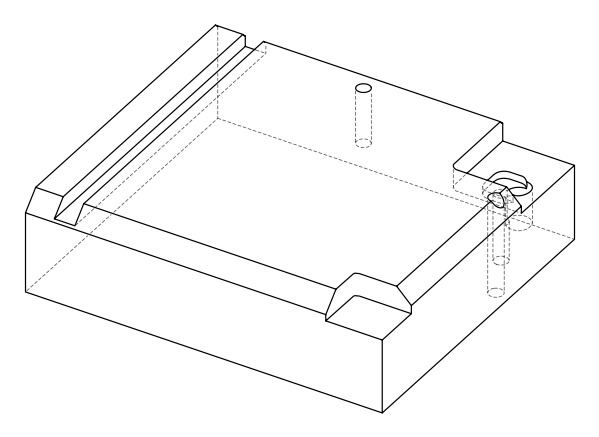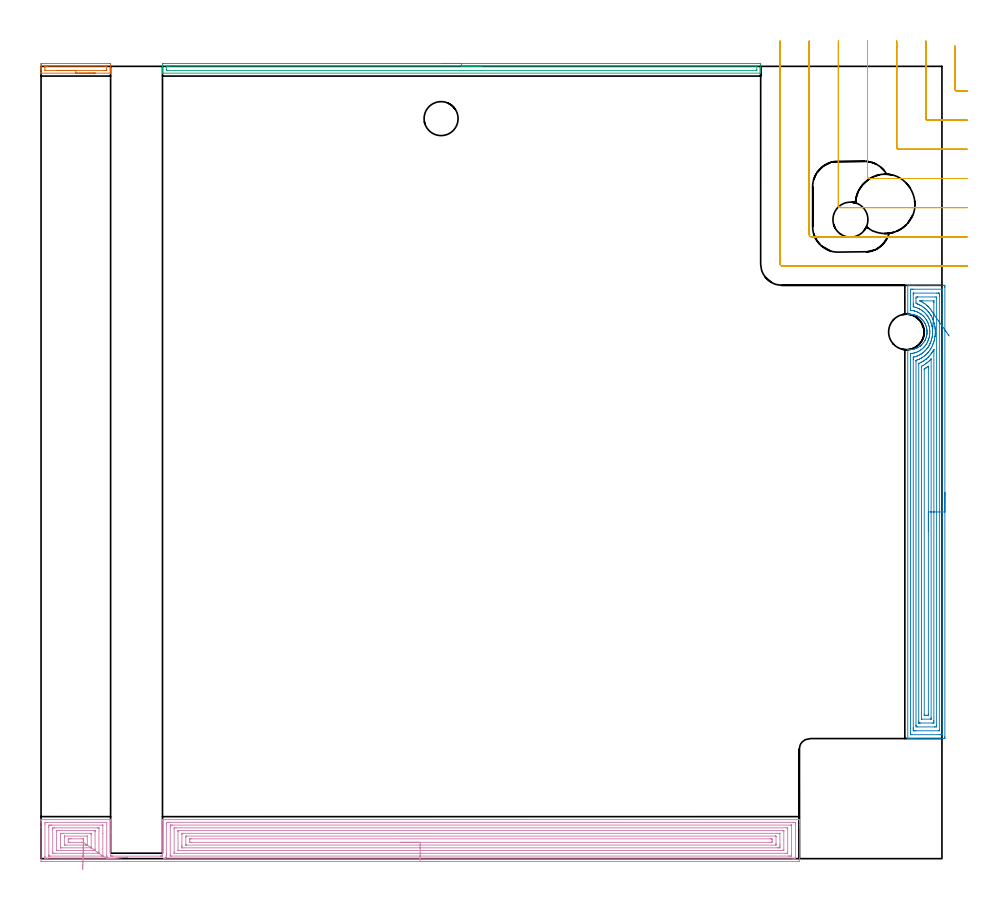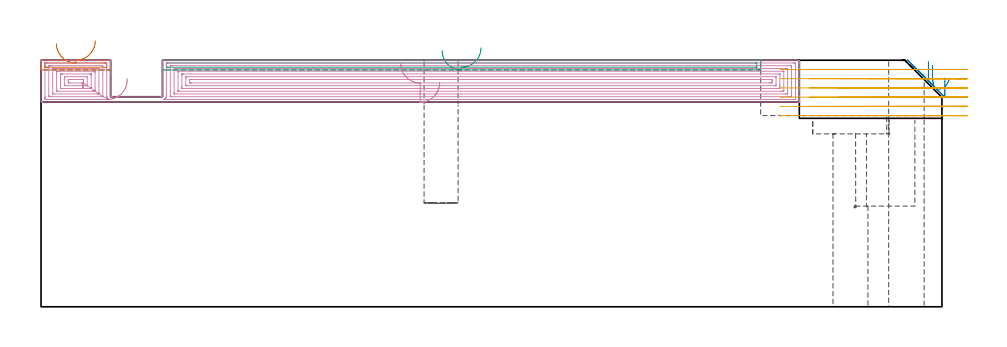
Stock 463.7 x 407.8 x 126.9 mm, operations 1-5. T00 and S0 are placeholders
(PLAN: 15 operations, 9 tool changes, 85.9 min)
(1 AREA_MILL | FG_CHAMFER_SURFACE | UGT0205_001 | 0.76 min | 488 mm3)
(2 AREA_MILL_1 | FG_CHAMFER_SURFACE_1 | UGT0205_001 | 13.24 min | 45396 mm3)
(3 AREA_MILL_2 | FG_CHAMFER_SURFACE_2 | UGT0205_001 | 5.11 min | 3934 mm3)
(4 AREA_MILL_3 | FG_CHAMFER_SURFACE_3 | UGT0205_001 | 24.19 min | 92217 mm3)
(5 MILL_CORNER_NOTCH_RECTANGULAR | CORNER_NOTCH_RECTANGULAR | UGT0201_136 | Follow Part, ap 5, ae 75% | 11.28 min | 297496 mm3)
(6 MILL_CORNER_NOTCH_RECTANGULAR_1 | CORNER_NOTCH_RECTANGULAR_1 | NXT0201_010 | Follow Part, ap 2.5, ae 75% | 19.89 min | 132130 mm3)
(7 MILL_OPEN_POCKET | POCKET_OPEN | UGT0201_136 | Follow Part, ap 5, ae 75% | 0.82 min | 16632 mm3)
(8 MILL_RECTANGULAR_SLOT | SLOT_RECTANGULAR | UGT0201_136 | Follow Part, ap 5, ae 75% | 7.13 min | 199187 mm3)
(9 MILL_BLIND_HOLE_FROM_SOLID_MATERIAL | STEP1POCKET | UGT0201_136 | Spiral | 1.48 min | 29400 mm3)
(10 INDEXABLE_INSERT_DRILL_THROUGH_HOLE_FROM_SOLID | STEP1HOLE_1 | NXT0302_007 | 0.38 min | 21036 mm3)
(11 INDEXABLE_INSERT_DRILL_BLIND_HOLE_FROM_SOLID | STEP1POCKET_1 | NXT0302_006 | 0.3 min | 17641 mm3)
(12 SPOT_DRILL | STEP1HOLE | NXT0321_9005460120000 | 0.05 min | 90 mm3)
(13 DRILL_BLIND_HOLE_INTO_CENTER | STEP1HOLE | NXT0301_128 | 0.08 min | 1642 mm3)
(14 GUN_DRILL_THROUGH_HOLE | STEP1HOLE | UGT0307_008 | 0.62 min | 10386 mm3)
(15 DRILL_TO_ENLARGE_THROUGH_HOLE | STEP1HOLE | UGT0301_252 | 0.55 min | 20573 mm3)
(TOOL UGT0205_001 | Chamfer Mill 20 x 3 x 45 deg. | D20 FL50 Z2)
(TOOL UGT0201_136 | Carbide End Mill 20.0 | D20 FL30 Z4)
(TOOL NXT0201_010 | ENDMILL 10mm [2P460-1000-NA 1630] | D10 FL30 Z6)
(TOOL NXT0302_007 | Index. Insert Drill 18mm [880-D1800L25-05] | D18 PA176 FL90 Z2)
(TOOL NXT0302_006 | Index. Insert Drill 17.5mm [880-D1750L25-05] | D17.5 PA176 FL88 Z2)
(TOOL NXT0321_9005460120000 | NC Spot Drill, 142deg, 12mm, Carbide, Uncoated | D12 PA142 FL30 Z2)
(TOOL NXT0301_128 | Carbide Drill 12mm [861.1-1200-036A1-GP GC34] | D12 PA150 FL37.4 Z2)
(TOOL UGT0307_008 | Gun Drill 11 mm | D11 PA130 FL24 Z1)
(TOOL UGT0301_252 | Twist Drill 18.3 mm | D18.3 PA118 FL135 Z2)
(OP 1 AREA_MILL)
G17 G21 G94 G90
T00 M6
G54
G17 G0 G90 X27.9 Y404.3 S1061 M3
G43 Z136.9 H0
G94 G1 X27.862 Z136.028 F250.
X27.748 Z135.163
X27.559 Z134.312
X27.297 Z133.48
X26.963 Z132.674
X26.56 Z131.9
X26.091 Z131.164
X25.56 Z130.472
X24.971 Z129.829
X24.328 Z129.239
X23.636 Z128.708
X22.9 Z128.24
X22.126 Z127.837
X21.32 Z127.503
X20.488 Z127.241
X19.636 Z127.052
X18.772 Z126.938
X17.9 Z126.9
X0.115
X0.01 Y404.303 Z126.889
X0.002 Y404.382 Z126.811
X0. Y404.466 Z126.732
Y405.911 Z125.288
Y406.364 Z124.832
Y406.591 Z124.606
Y407.236 Z123.961
Y407.463 Z123.735
Y408.108 Z123.086
Y408.657 Z122.537
X0.003 Y408.98 Z122.214
X0.01 Y409.292 Z121.903
X0.237 Y409.297 Z121.9
X0.56 Y409.3
X35.24
X35.563 Y409.297
X35.79 Y409.292 Z121.903
X35.8 Y408.98 Z122.214
Y408.657 Z122.537
Y408.108 Z123.086
Y407.463 Z123.735
Y407.236 Z123.961
Y406.591 Z124.606
Y406.364 Z124.832
Y405.91 Z125.288
Y405.073 Z126.125
Y404.466 Z126.732
X35.798 Y404.382 Z126.811
X35.79 Y404.303 Z126.889
X35.684 Y404.3 Z126.9
X17.9
Y405.714 Z125.486
X2.339 Y405.715 Z125.485
X2.11 Y405.716 Z125.484
X2.025 Y405.719 Z125.481
X2.011 Y405.721 Z125.479
X2.006 Y405.73 Z125.47
X2.003 Y405.744 Z125.456
X2. Y405.824 Z125.376
X2.002 Y407.236 Z123.964
X2.005 Y407.563 Z123.637
X2.017 Y407.879 Z123.321
X2.339 Y407.883 Z123.317
X2.566 Y407.885 Z123.315
X3.228 Y407.886 Z123.314
X3.455
X33.461 Y407.885 Z123.315
X33.69 Y407.884 Z123.316
X33.775 Y407.881 Z123.319
X33.789 Y407.879 Z123.321
X33.794 Y407.87 Z123.33
X33.797 Y407.856 Z123.344
X33.8 Y407.776 Z123.424
X33.798 Y406.364 Z124.836
X33.795 Y406.037 Z125.163
X33.783 Y405.721 Z125.479
X33.461 Y405.717 Z125.483
X33.233 Y405.715 Z125.485
X32.572 Y405.714 Z125.486
X32.345
X17.9
X17.028 Z125.524
X16.163 Z125.638
X15.312 Z125.827
X14.48 Z126.089
X13.674 Z126.423
X12.9 Z126.826
X12.164 Z127.294
X11.472 Z127.825
X10.829 Z128.415
X10.24 Z129.058
X9.708 Z129.75
X9.24 Z130.486
X8.837 Z131.26
X8.503 Z132.066
X8.241 Z132.898
X8.052 Z133.749
X7.938 Z134.614
X7.9 Z135.486
G0 Z136.9
M5
M2
(OP 2 AREA_MILL_1)
G17 G21 G94 G90
T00 M6
G54
G17 G0 G90 X465.2 Y188.45 S1061 M3
G43 Z136.9 H0
Z117.8
G94 G1 Y188.412 Z116.928 F250.
Y188.298 Z116.064
Y188.109 Z115.212
Y187.847 Z114.38
Y187.513 Z113.574
Y187.11 Z112.8
Y186.642 Z112.064
Y186.11 Z111.372
Y185.521 Z110.729
Y184.878 Z110.14
Y184.186 Z109.608
Y183.45 Z109.14
Y182.676 Z108.737
Y181.87 Z108.403
Y181.038 Z108.141
Y180.186 Z107.952
Y179.322 Z107.838
Y178.45 Z107.8
Y62.684
X465.198 Y62.408 Z107.802
X465.192 Y61.807 Z107.806
X465.187 Y61.804 Z107.81
X464.583 Y61.801 Z108.414
X463.974 Y61.8 Z109.023
X450.005 Z122.99
X449.397 Z123.597
X448.827 Z124.17
X448.504 Z124.493
X447.934 Z125.062
X447.61 Z125.385
X446.547 Z126.452
X446.143 Z126.848
X446.103 Y61.809 Z126.888
X446.1 Y61.961 Z126.9
Y261.911
X446.104 Y261.974 Z126.89
X446.125 Y261.977 Z126.869
X446.281 Y261.976 Z126.718
X446.592 Y261.962 Z126.407
X447.037 Y261.958 Z125.962
X447.482 Y261.976 Z125.517
X447.61 Y261.988 Z125.388
X447.926 Y262.016 Z125.073
X448.157 Y262.048 Z124.843
X448.372 Y262.077 Z124.628
X448.815 Y262.162 Z124.184
X449.375 Y262.292 Z123.624
X449.581 Y262.357 Z123.418
X449.703 Y262.396 Z123.294
X449.844 Y262.446 Z123.152
X450.151 Y262.555 Z122.848
X450.396 Y262.655 Z122.603
X450.593 Y262.736 Z122.405
X450.737 Y262.805 Z122.259
X450.912 Y262.888 Z122.088
X451.041 Y262.95 Z121.958
X451.184 Y263.026 Z121.812
X451.274 Y263.073 Z121.724
X451.484 Y263.184 Z121.515
X452.372 Y263.778 Z120.627
X452.459 Y263.845 Z120.54
X452.523 Y263.895 Z120.473
X452.612 Y263.963 Z120.387
X452.759 Y264.076 Z120.24
X452.831 Y264.143 Z120.167
X452.97 Y264.271 Z120.025
X453.156 Y264.44 Z119.842
X453.261 Y264.535 Z119.739
X453.682 Y264.968 Z119.316
X453.863 Y265.186 Z119.132
X454.149 Y265.527 Z118.848
X454.394 Y265.86 Z118.604
X454.68 Y266.301 Z118.318
X454.945 Y266.752 Z118.052
X454.982 Y266.82 Z118.015
X455.038 Y266.925 Z117.96
X455.208 Y267.282 Z117.792
X455.352 Y267.616 Z117.645
X455.364 Y267.644 Z117.633
X455.531 Y268.088 Z117.468
X455.675 Y268.536 Z117.321
X455.792 Y268.98 Z117.202
X455.89 Y269.427 Z117.105
X455.903 Y269.498 Z117.092
X455.926 Y269.628 Z117.07
X455.968 Y269.983 Z117.029
X456.005 Y270.319 Z116.988
X456.006 Y270.34 Z116.987
X456.008 Y270.378 Z116.983
X456.036 Y270.765 Z116.96
X456.04 Y271.15 Z116.953
X456.041 Y271.211 Z116.954
X456.026 Y271.584 Z116.966
X456.025 Y271.636 Z116.97
X456.024 Y271.658 Z116.971
X456.013 Y271.766 Z116.978
X455.986 Y272.103 Z117.011
X455.928 Y272.572 Z117.071
X455.89 Y272.784 Z117.107
X455.845 Y272.995 Z117.149
X455.734 Y273.443 Z117.26
X455.713 Y273.515 Z117.281
X455.652 Y273.733 Z117.347
X455.607 Y273.887 Z117.391
X455.58 Y273.961 Z117.416
X455.451 Y274.335 Z117.548
X455.27 Y274.779 Z117.728
X455.235 Y274.854 Z117.763
X455.038 Y275.274 Z117.96
X454.932 Y275.475 Z118.066
X454.822 Y275.671 Z118.178
X454.803 Y275.7 Z118.196
X454.538 Y276.121 Z118.461
X454.489 Y276.193 Z118.51
X454.237 Y276.563 Z118.763
X454.15 Y276.678 Z118.85
X453.82 Y277.072 Z119.178
X453.478 Y277.455 Z119.522
X453.261 Y277.67 Z119.739
X452.97 Y277.932 Z120.029
X452.877 Y278.016 Z120.122
X452.75 Y278.123 Z120.25
X452.523 Y278.311 Z120.472
X452.481 Y278.347 Z120.516
X452.379 Y278.425 Z120.621
X452.371 Y278.43 Z120.628
X452.216 Y278.536 Z120.783
X452.077 Y278.631 Z120.919
X451.945 Y278.722 Z121.054
X451.931 Y278.731 Z121.068
X451.771 Y278.832 Z121.228
X451.63 Y278.92 Z121.365
X451.482 Y279.014 Z121.517
X451.473 Y279.02 Z121.527
X451.357 Y279.086 Z121.642
X451.28 Y279.13 Z121.718
X451.184 Y279.181 Z121.813
X451.075 Y279.239 Z121.922
X450.907 Y279.317 Z122.091
X450.593 Y279.464 Z122.406
X450.29 Y279.588 Z122.709
X450.151 Y279.645 Z122.848
X449.704 Y279.798 Z123.295
X449.587 Y279.83 Z123.411
X449.397 Y279.881 Z123.598
X448.814 Y280.04 Z124.183
X448.586 Y280.09 Z124.412
X448.356 Y280.131 Z124.642
X447.926 Y280.185 Z125.074
X447.639 Y280.21 Z125.361
X447.482 Y280.224 Z125.518
X447.037 Y280.242 Z125.963
X446.592 Y280.238 Z126.408
X446.277 Y280.224 Z126.723
X446.107 Y280.225 Z126.893
X446.1 Y281.102 Z126.9
Y294.938
X446.103 Y295.09 Z126.888
X446.143 Y295.097 Z126.848
X446.161 Y295.098 Z126.83
X446.547 Y295.1 Z126.452
X446.963 Z126.036
X447.61 Z125.385
X448.827 Z124.17
X449.397 Z123.597
X459.385 Z113.612
X464.583 Y295.099 Z108.414
X465.187 Y295.096 Z107.81
X465.192 Y295.093 Z107.806
X465.197 Y294.492 Z107.803
X465.2 Y293.875 Z107.8
Y178.45
X463.786 Z109.214
X463.785 Y64.098 Z109.215
X463.783 Y64.001 Z109.217
X463.779 Y63.818 Z109.221
X463.69 Y63.81 Z109.31
X463.188 Y63.802 Z109.812
X462.796 Y63.801 Z110.204
X462.296 Y63.8 Z110.704
X448.003 Z124.997
X447.61 Y63.804 Z125.39
X447.555 Y63.806 Z125.445
X447.526 Y63.809 Z125.474
X447.521 Y63.906 Z125.479
X447.516 Y64.097 Z125.484
X447.515 Y64.193 Z125.485
Y259.775
X447.517 Y259.872 Z125.483
X447.52 Y259.935 Z125.48
X447.524 Y259.968 Z125.476
X447.537 Y259.971 Z125.463
X447.61 Y259.982 Z125.39
X448.139 Y260.044 Z124.861
X448.504 Y260.096 Z124.496
X448.905 Y260.171 Z124.095
X449.397 Y260.279 Z123.603
X449.634 Y260.335 Z123.366
X450.29 Y260.543 Z122.71
X450.312 Y260.55 Z122.688
X450.374 Y260.572 Z122.626
X450.947 Y260.808 Z122.053
X451.184 Y260.917 Z121.816
X451.553 Y261.095 Z121.447
X452.077 Y261.376 Z120.923
X452.133 Y261.408 Z120.867
X452.221 Y261.465 Z120.779
X452.667 Y261.767 Z120.333
X452.97 Y261.976 Z120.03
X453.189 Y262.139 Z119.811
X453.472 Y262.357 Z119.528
X453.679 Y262.541 Z119.321
X453.863 Y262.712 Z119.137
X454.138 Y262.976 Z118.862
X454.411 Y263.25 Z118.589
X454.577 Y263.43 Z118.423
X454.757 Y263.639 Z118.243
X454.984 Y263.916 Z118.016
X455.163 Y264.143 Z117.837
X455.369 Y264.423 Z117.631
X455.65 Y264.84 Z117.35
X455.727 Y264.959 Z117.273
X455.774 Y265.035 Z117.226
X455.953 Y265.338 Z117.047
X456.177 Y265.753 Z116.823
X456.265 Y265.928 Z116.735
X456.318 Y266.04 Z116.682
X456.543 Y266.543 Z116.457
X456.624 Y266.74 Z116.376
X456.654 Y266.82 Z116.346
X456.857 Y267.4 Z116.143
X456.958 Y267.713 Z116.042
X457.117 Y268.286 Z115.883
X457.16 Y268.468 Z115.84
X457.19 Y268.606 Z115.81
X457.262 Y268.971 Z115.738
X457.332 Y269.394 Z115.668
X457.34 Y269.45 Z115.66
X457.346 Y269.498 Z115.654
X457.355 Y269.58 Z115.645
X457.393 Y269.964 Z115.607
X457.434 Y270.391 Z115.566
X457.437 Y270.435 Z115.563
X457.456 Y271.264 Z115.544
Y271.284
X457.437 Y271.807 Z115.563
X457.399 Y272.176 Z115.601
X457.312 Y272.944 Z115.688
X457.296 Y273.069 Z115.704
X457.284 Y273.145 Z115.716
X457.266 Y273.239 Z115.734
X457.18 Y273.637 Z115.82
X457.099 Y273.961 Z115.901
X456.974 Y274.424 Z116.026
X456.84 Y274.854 Z116.16
X456.763 Y275.074 Z116.237
X456.543 Y275.657 Z116.457
X456.504 Y275.747 Z116.496
X456.233 Y276.329 Z116.767
X456.074 Y276.639 Z116.926
X455.923 Y276.911 Z117.077
X455.65 Y277.355 Z117.35
X455.534 Y277.532 Z117.466
X455.217 Y277.992 Z117.783
X454.874 Y278.425 Z118.126
X454.757 Y278.562 Z118.243
X454.402 Y278.959 Z118.598
X454.051 Y279.317 Z118.949
X453.863 Y279.489 Z119.137
X453.481 Y279.823 Z119.519
X453.014 Y280.21 Z119.987
X452.97 Y280.241 Z120.03
X452.868 Y280.312 Z120.132
X452.077 Y280.819 Z120.923
X451.577 Y281.103 Z121.423
X451.184 Y281.286 Z121.816
X450.848 Y281.438 Z122.152
X450.29 Y281.645 Z122.71
X449.957 Y281.756 Z123.043
X449.503 Y281.889 Z123.497
X449.397 Y281.918 Z123.603
X449.111 Y281.995 Z123.889
X448.504 Y282.11 Z124.496
X448.365 Y282.134 Z124.635
X447.61 Y282.222 Z125.39
X447.522 Y282.233 Z125.478
X447.514 Y282.888 Z125.486
X447.515 Y292.802 Z125.485
X447.517 Y292.899 Z125.483
X447.521 Y293.082 Z125.479
X447.61 Y293.09 Z125.39
X448.112 Y293.098 Z124.888
X448.504 Y293.099 Z124.496
X449.004 Y293.1 Z123.996
X463.296 Z109.704
X463.69 Y293.096 Z109.31
X463.745 Y293.094 Z109.255
X463.774 Y293.091 Z109.226
X463.779 Y292.994 Z109.221
X463.784 Y292.803 Z109.216
X463.785 Y292.707 Z109.215
X463.786 Y178.45 Z109.214
X462.372 Z110.628
X462.371 Y66.403 Z110.629
X462.369 Y65.978 Z110.631
X462.367 Y65.862 Z110.633
X462.365 Y65.813 Z110.635
X462.26 Y65.808 Z110.74
X462.08 Y65.801 Z110.92
X450.29 Y65.8 Z122.71
X449.575 Y65.801 Z123.425
X449.397 Y65.804 Z123.603
X449.219 Y65.81 Z123.781
X448.935 Y65.832 Z124.065
X448.933 Y65.978 Z124.067
X448.93 Y66.445 Z124.07
X448.929 Y66.871 Z124.071
X448.928 Y67.339 Z124.072
X448.929 Y257.001 Z124.071
X448.93 Y257.468 Z124.07
X448.933 Y257.894 Z124.067
X448.935 Y258.12 Z124.065
X449.117 Y258.174 Z123.883
X449.397 Y258.246 Z123.603
X449.83 Y258.354 Z123.17
X450.29 Y258.497 Z122.71
X450.509 Y258.569 Z122.491
X451.112 Y258.787 Z121.888
X451.163 Y258.807 Z121.837
X451.184 Y258.816 Z121.816
X451.774 Y259.089 Z121.226
X452.077 Y259.237 Z120.923
X452.364 Y259.392 Z120.636
X452.858 Y259.679 Z120.142
X452.926 Y259.724 Z120.074
X452.97 Y259.754 Z120.03
X453.455 Y260.088 Z119.545
X453.863 Y260.379 Z119.137
X453.974 Y260.461 Z119.026
X454.114 Y260.572 Z118.886
X454.454 Y260.874 Z118.546
X454.757 Y261.15 Z118.243
X454.918 Y261.304 Z118.082
X455.08 Y261.465 Z117.92
X455.357 Y261.758 Z117.643
X455.65 Y262.093 Z117.35
X455.871 Y262.357 Z117.129
X456.167 Y262.734 Z116.833
X456.538 Y263.25 Z116.462
X456.543 Y263.257 Z116.457
X456.882 Y263.804 Z116.118
X457.081 Y264.143 Z115.919
X457.207 Y264.372 Z115.793
X457.437 Y264.808 Z115.563
X457.51 Y264.961 Z115.49
X457.544 Y265.035 Z115.456
X457.78 Y265.584 Z115.22
X457.915 Y265.928 Z115.085
X458.024 Y266.233 Z114.976
X458.229 Y266.82 Z114.771
X458.253 Y266.897 Z114.747
X458.33 Y267.161 Z114.67
X458.444 Y267.599 Z114.556
X458.471 Y267.713 Z114.529
X458.604 Y268.332 Z114.396
X458.653 Y268.606 Z114.347
X458.726 Y269.102 Z114.274
X458.772 Y269.498 Z114.228
X458.812 Y269.909 Z114.188
X458.844 Y270.391 Z114.156
X458.854 Y270.76 Z114.146
X458.864 Y271.284 Z114.136
X458.852 Y271.655 Z114.148
X458.823 Y272.176 Z114.177
X458.781 Y272.618 Z114.219
X458.729 Y273.069 Z114.271
X458.648 Y273.644 Z114.352
X458.586 Y273.961 Z114.414
X458.511 Y274.311 Z114.489
X458.396 Y274.788 Z114.604
X458.379 Y274.854 Z114.621
X458.33 Y275.03 Z114.67
X458.105 Y275.747 Z114.895
X457.926 Y276.235 Z115.074
X457.769 Y276.639 Z115.231
X457.437 Y277.391 Z115.563
X457.369 Y277.532 Z115.631
X457.302 Y277.667 Z115.698
X457.016 Y278.179 Z115.984
X456.866 Y278.425 Z116.134
X456.543 Y278.933 Z116.457
X456.388 Y279.162 Z116.612
X456.279 Y279.317 Z116.721
X456.008 Y279.672 Z116.992
X455.65 Y280.119 Z117.35
X455.608 Y280.168 Z117.392
X455.571 Y280.21 Z117.429
X455.181 Y280.63 Z117.819
X454.757 Y281.06 Z118.243
X454.713 Y281.103 Z118.287
X454.26 Y281.494 Z118.74
X453.863 Y281.819 Z119.137
X453.64 Y281.995 Z119.36
X452.97 Y282.439 Z120.03
X452.702 Y282.613 Z120.298
X452.239 Y282.888 Z120.761
X452.077 Y282.973 Z120.923
X451.903 Y283.062 Z121.097
X451.184 Y283.375 Z121.816
X450.399 Y283.672 Z122.601
X450.29 Y283.705 Z122.71
X450.037 Y283.78 Z122.963
X449.397 Y283.947 Z123.603
X449.173 Y284.004 Z123.827
X448.941 Y284.061 Z124.059
X448.936 Y284.242 Z124.064
X448.931 Y284.673 Z124.069
X448.929 Y285.141 Z124.071
Y285.566
Y290.497
X448.931 Y290.921 Z124.069
X448.933 Y291.038 Z124.067
X448.935 Y291.087 Z124.065
X449.04 Y291.092 Z123.96
X449.22 Y291.099 Z123.78
X461.01 Y291.1 Z111.99
X461.725 Y291.099 Z111.275
X461.903 Y291.096 Z111.097
X462.081 Y291.09 Z110.919
X462.365 Y291.068 Z110.635
X462.367 Y290.921 Z110.633
X462.37 Y290.455 Z110.63
X462.371 Y290.029 Z110.629
X462.372 Y289.561 Z110.628
Y178.45
X460.957 Z112.043
Y68.656
X460.95 Y67.823 Z112.05
X460.116 Y67.801 Z112.884
X460.08 Y67.8 Z112.92
X451.147 Y67.801 Z121.853
X450.35 Y67.824 Z122.65
X450.343 Y68.604 Z122.657
Y68.656
Y256.109
X450.345 Y256.319 Z122.655
X450.348 Y256.423 Z122.652
X450.349 Y256.443 Z122.651
X450.372 Y256.455 Z122.628
X450.433 Y256.479 Z122.567
X450.713 Y256.58 Z122.287
X451.184 Y256.75 Z121.816
X451.366 Y256.819 Z121.634
X451.817 Y257.001 Z121.183
X451.996 Y257.082 Z121.004
X452.077 Y257.12 Z120.923
X452.595 Y257.376 Z120.405
X452.97 Y257.583 Z120.03
X453.168 Y257.697 Z119.832
X453.494 Y257.894 Z119.506
X453.716 Y258.041 Z119.284
X453.863 Y258.143 Z119.137
X454.241 Y258.41 Z118.759
X454.757 Y258.784 Z118.243
X454.761 Y258.787 Z118.239
X455.232 Y259.204 Z117.768
X455.65 Y259.585 Z117.35
X455.699 Y259.631 Z117.301
X455.749 Y259.679 Z117.251
X456.136 Y260.086 Z116.864
X456.543 Y260.532 Z116.457
X456.562 Y260.554 Z116.438
X456.577 Y260.572 Z116.423
X456.958 Y261.051 Z116.042
X457.274 Y261.465 Z115.726
X457.342 Y261.559 Z115.658
X457.437 Y261.696 Z115.563
X457.699 Y262.095 Z115.301
X457.866 Y262.357 Z115.134
X458.041 Y262.646 Z114.959
X458.33 Y263.143 Z114.67
X458.367 Y263.212 Z114.633
X458.387 Y263.25 Z114.613
X458.662 Y263.811 Z114.338
X458.812 Y264.143 Z114.188
X458.937 Y264.428 Z114.063
X459.187 Y265.035 Z113.813
X459.197 Y265.061 Z113.803
X459.223 Y265.133 Z113.777
X459.424 Y265.727 Z113.576
X459.49 Y265.928 Z113.51
X459.634 Y266.41 Z113.366
X459.745 Y266.82 Z113.255
X459.819 Y267.117 Z113.181
X459.95 Y267.713 Z113.05
X459.977 Y267.853 Z113.023
X460.105 Y268.606 Z112.895
X460.106 Y268.616 Z112.894
X460.116 Y268.684 Z112.884
X460.196 Y269.419 Z112.804
X460.204 Y269.498 Z112.796
X460.251 Y270.128 Z112.749
X460.258 Y270.249 Z112.742
X460.264 Y270.391 Z112.736
X460.267 Y270.509 Z112.733
X460.278 Y271.122 Z112.722
X460.279 Y271.284 Z112.721
X460.259 Y271.917 Z112.741
X460.254 Y272.039 Z112.746
X460.244 Y272.176 Z112.756
X460.181 Y272.946 Z112.819
X460.175 Y273.01 Z112.825
X460.169 Y273.069 Z112.831
X460.116 Y273.504 Z112.884
X460.05 Y273.961 Z112.95
X460.037 Y274.04 Z112.963
X459.872 Y274.854 Z113.128
X459.796 Y275.174 Z113.204
X459.644 Y275.747 Z113.356
X459.445 Y276.418 Z113.555
X459.371 Y276.639 Z113.629
X459.223 Y277.054 Z113.777
X459.036 Y277.532 Z113.964
X458.907 Y277.848 Z114.093
X458.643 Y278.425 Z114.357
X458.33 Y279.051 Z114.67
X458.238 Y279.225 Z114.762
X458.187 Y279.317 Z114.813
X457.987 Y279.66 Z115.013
X457.632 Y280.21 Z115.368
X457.437 Y280.501 Z115.563
X457.186 Y280.853 Z115.814
X456.996 Y281.103 Z116.004
X456.543 Y281.66 Z116.457
X456.246 Y281.995 Z116.754
X455.96 Y282.301 Z117.04
X455.65 Y282.609 Z117.35
X455.351 Y282.888 Z117.649
X454.757 Y283.398 Z118.243
X454.277 Y283.78 Z118.723
X453.863 Y284.054 Z119.137
X453.077 Y284.567 Z119.923
X452.97 Y284.628 Z120.03
X452.891 Y284.673 Z120.109
X452.358 Y284.947 Z120.642
X452.077 Y285.073 Z120.923
X451.367 Y285.382 Z121.633
X451.184 Y285.451 Z121.816
X450.877 Y285.566 Z122.123
X450.35 Y285.783 Z122.65
X450.343 Y286.458 Z122.657
Y288.244
X450.35 Y289.077 Z122.65
X451.184 Y289.099 Z121.816
X451.22 Y289.1 Z121.78
X460.153 Y289.099 Z112.847
X460.95 Y289.076 Z112.05
X460.957 Y288.296 Z112.043
Y288.244
Y178.45
X459.543 Z113.457
Y71.015
X459.542 Y70.442 Z113.458
X459.54 Y70.125 Z113.46
X459.536 Y69.812 Z113.464
X459.223 Y69.805 Z113.777
X458.971 Y69.801 Z114.029
X452.719 Y69.8 Z120.281
X452.077 Y69.801 Z120.923
X451.822 Y69.804 Z121.178
X451.775 Y69.81 Z121.225
X451.764 Y69.823 Z121.236
X451.762 Y69.864 Z121.238
X451.758 Y70.442 Z121.242
X451.757 Y70.761 Z121.243
Y254.643
X451.759 Y254.75 Z121.241
X451.762 Y254.835 Z121.238
X451.765 Y254.883 Z121.235
X452.515 Y255.216 Z120.485
X452.821 Y255.365 Z120.179
X452.97 Y255.442 Z120.03
X453.404 Y255.676 Z119.596
X453.863 Y255.942 Z119.137
X453.968 Y256.005 Z119.032
X454.134 Y256.109 Z118.866
X454.505 Y256.36 Z118.495
X454.757 Y256.536 Z118.243
X455.028 Y256.731 Z117.972
X455.394 Y257.001 Z117.606
X455.535 Y257.117 Z117.465
X455.65 Y257.215 Z117.35
X456.01 Y257.534 Z116.99
X456.407 Y257.894 Z116.593
X456.477 Y257.961 Z116.523
X456.543 Y258.027 Z116.457
X456.915 Y258.415 Z116.085
X457.262 Y258.787 Z115.738
X457.344 Y258.879 Z115.656
X457.437 Y258.988 Z115.563
X457.747 Y259.369 Z115.253
X457.995 Y259.679 Z115.005
X458.139 Y259.87 Z114.861
X458.33 Y260.132 Z114.67
X458.51 Y260.392 Z114.49
X458.63 Y260.572 Z114.37
X458.861 Y260.934 Z114.139
X459.192 Y261.465 Z113.808
X459.203 Y261.484 Z113.797
X459.223 Y261.519 Z113.777
X459.529 Y262.051 Z113.471
X459.539 Y262.056 Z113.461
X459.54 Y262.051 Z113.46
X459.542 Y262.039 Z113.458
X459.543 Y261.465 Z113.457
Y261.145
Y178.45
X458.129 Z114.871
X458.128 Y72.429 Z114.872
X458.126 Y72.227 Z114.874
X458.122 Y71.882 Z114.878
X458.114 Y71.81 Z114.886
X458.006 Y71.805 Z114.994
X457.862 Y71.801 Z115.138
X453.397 Z119.603
X453.223 Y71.805 Z119.777
X453.186 Y71.81 Z119.814
X453.178 Y71.813 Z119.822
X453.175 Y71.826 Z119.825
X453.173 Y71.865 Z119.827
X453.171 Y72.026 Z119.829
Y72.227
X453.172 Y253.23 Z119.828
X453.173 Y253.33 Z119.827
X453.175 Y253.38 Z119.825
X453.178 Y253.4 Z119.822
X453.209 Y253.431 Z119.791
X453.636 Y253.658 Z119.364
X453.863 Y253.784 Z119.137
X454.206 Y253.982 Z118.794
X454.776 Y254.324 Z118.224
X455.292 Y254.681 Z117.708
X455.65 Y254.934 Z117.35
X455.814 Y255.053 Z117.186
X456.031 Y255.216 Z116.969
X456.312 Y255.448 Z116.688
X456.543 Y255.645 Z116.457
X456.789 Y255.863 Z116.211
X457.061 Y256.109 Z115.939
X457.252 Y256.293 Z115.748
X457.437 Y256.475 Z115.563
X457.696 Y256.742 Z115.304
X457.942 Y257.001 Z115.058
X458.127 Y257.202 Z114.873
X458.128 Y257.203 Z114.872
X458.129 Y178.45 Z114.871
X456.715 Z116.285
X456.714 Y74.734 Z116.286
X456.711 Y74.012 Z116.289
X456.709 Y73.847 Z116.291
X456.698 Y73.81 Z116.302
X456.649 Y73.806 Z116.351
X456.543 Y73.803 Z116.457
X455.862 Y73.8 Z117.138
X454.969 Z118.031
X454.757 Z118.243
X454.686 Y73.802 Z118.314
X454.63 Y73.806 Z118.37
X454.597 Y73.809 Z118.403
X454.592 Y73.842 Z118.408
X454.588 Y74.012 Z118.412
X454.586 Y74.183 Z118.414
Y251.646
X454.587 Y251.816 Z118.413
X454.592 Y251.987 Z118.408
X454.594 Y252.025 Z118.406
X454.61 Y252.038 Z118.39
X454.652 Y252.067 Z118.349
X455.411 Y252.538 Z117.589
X455.554 Y252.634 Z117.446
X455.65 Y252.7 Z117.35
X456.079 Y253.002 Z116.921
X456.543 Y253.334 Z116.457
X456.599 Y253.375 Z116.401
X456.676 Y253.431 Z116.324
X456.694 Y253.44 Z116.306
X456.708 Y253.444 Z116.292
X456.71 Y253.431 Z116.29
X456.714 Y253.326 Z116.286
Y253.26
X456.715 Y252.538 Z116.285
Y178.45
Y177.578 Z116.323
Y176.714 Z116.437
Y175.862 Z116.626
Y175.03 Z116.888
Y174.224 Z117.222
Y173.45 Z117.625
Y172.714 Z118.094
Y172.022 Z118.625
Y171.379 Z119.214
Y170.79 Z119.857
Y170.258 Z120.55
Y169.79 Z121.285
Y169.387 Z122.059
Y169.053 Z122.865
Y168.791 Z123.697
Y168.602 Z124.549
Y168.488 Z125.414
Y168.45 Z126.285
G0 Z136.9
X467.446 Y269.007
Z117.108
G1 X467.175 Y269.39 Z116.372
X466.867 Y269.824 Z115.681
X466.525 Y270.305 Z115.038
X466.153 Y270.83 Z114.45
X465.752 Y271.395 Z113.919
X465.326 Y271.995 Z113.451
X464.878 Y272.627 Z113.049
X464.411 Y273.284 Z112.716
X463.929 Y273.963 Z112.455
X463.436 Y274.658 Z112.267
X462.936 Y275.363 Z112.154
X462.431 Y276.074 Z112.117
X461.927 Y276.785 Z112.156
X461.426 Y277.49 Z112.271
X460.933 Y278.184 Z112.46
X460.452 Y278.862 Z112.724
X459.986 Y279.519 Z113.058
X459.538 Y280.15 Z113.462
X459.496 Y280.21 Z113.504
X459.223 Y280.675 Z113.777
X458.964 Y281.103 Z114.036
X458.516 Y281.809 Z114.484
X458.388 Y281.995 Z114.612
X458.364 Y282.029 Z114.636
X458.33 Y282.076 Z114.67
X457.982 Y282.537 Z115.018
X457.704 Y282.888 Z115.296
X457.437 Y283.211 Z115.563
X456.92 Y283.78 Z116.08
X456.543 Y284.166 Z116.457
X456.284 Y284.414 Z116.716
X456.002 Y284.673 Z116.998
X455.65 Y284.97 Z117.35
X454.917 Y285.566 Z118.083
X454.757 Y285.677 Z118.243
X454.415 Y285.907 Z118.585
X453.863 Y286.254 Z119.137
X453.532 Y286.458 Z119.468
X452.97 Y286.758 Z120.03
X452.387 Y287.041 Z120.613
X452.356 Y287.063 Z120.644
X452.338 Y287.09 Z120.662
X452.615 Y287.094 Z120.385
X452.97 Y287.098 Z120.03
X453.222 Y287.1 Z119.778
X453.863 Z119.137
X459.223 Y287.099 Z113.777
X459.478 Y287.096 Z113.522
X459.525 Y287.09 Z113.475
X459.536 Y287.077 Z113.464
X459.538 Y287.036 Z113.462
X459.542 Y286.458 Z113.458
X459.543 Y286.139 Z113.457
Y280.783
X459.541 Y280.21 Z113.459
X459.54 Y280.169 Z113.46
X459.538 Y280.15 Z113.462
X459.467 Y279.288 Z113.572
X459.396 Y278.438 Z113.756
X459.327 Y277.608 Z114.015
X459.26 Y276.803 Z114.345
X459.196 Y276.03 Z114.744
X459.135 Y275.294 Z115.209
X459.078 Y274.602 Z115.737
X459.024 Y273.958 Z116.323
X458.975 Y273.368 Z116.963
X458.931 Y272.835 Z117.653
X458.892 Y272.365 Z118.387
X458.859 Y271.959 Z119.158
X458.831 Y271.623 Z119.963
X458.809 Y271.358 Z120.794
X458.793 Y271.165 Z121.644
X458.783 Y271.048 Z122.509
X458.779 Y271.006 Z123.38
X458.782 Y271.039 Z124.252
G0 Z136.9
M5
M2
(OP 3 AREA_MILL_2)
G17 G21 G94 G90
T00 M6
G54
G17 G0 G90 X206.45 Y409.3 S1061 M3
G43 Z136.9 H0
Z131.9
G94 G1 X206.488 Z131.028 F250.
X206.602 Z130.163
X206.791 Z129.312
X207.053 Z128.48
X207.387 Z127.674
X207.79 Z126.9
X208.258 Z126.164
X208.79 Z125.472
X209.379 Z124.829
X210.022 Z124.239
X210.714 Z123.708
X211.45 Z123.24
X212.224 Z122.837
X213.03 Z122.503
X213.862 Z122.241
X214.714 Z122.052
X215.578 Z121.938
X216.45 Z121.9
X369.773
X370.098 Y409.298
X370.39 Y409.293 Z121.903
X370.4 Y408.98 Z122.216
Y407.236 Z123.958
Y406.716 Z124.481
Y406.364 Z124.832
Y405.844 Z125.352
Y405.492 Z125.703
Y404.789 Z126.411
Y404.558 Z126.642
X370.398 Y404.428 Z126.765
X370.39 Y404.303 Z126.888
X370.22 Y404.3 Z126.9
X62.68
X62.51 Y404.303 Z126.888
X62.502 Y404.428 Z126.765
X62.5 Y404.558 Z126.642
Y404.789 Z126.411
Y405.492 Z125.703
Y406.716 Z124.481
Y407.236 Z123.958
Y407.848 Z123.347
Y408.108 Z123.087
Y408.72 Z122.476
X62.503 Y408.98 Z122.216
X62.51 Y409.293 Z121.903
X62.802 Y409.298 Z121.9
X63.127 Y409.3
X216.45
Y407.886 Z123.314
X367.985 Y407.885 Z123.315
X368.215 Y407.883 Z123.317
X368.341 Y407.879 Z123.321
X368.391 Y407.873 Z123.327
X368.393 Y407.845 Z123.355
X368.399 Y407.704 Z123.496
Y405.96 Z125.24
X368.395 Y405.824 Z125.376
X368.39 Y405.723 Z125.477
X368.317 Y405.72 Z125.48
X367.985 Y405.716 Z125.484
X367.757 Y405.715 Z125.485
X64.915
X64.685 Y405.717 Z125.483
X64.559 Y405.721 Z125.479
X64.509 Y405.727 Z125.473
X64.507 Y405.755 Z125.445
X64.501 Y405.896 Z125.304
Y407.64 Z123.56
X64.505 Y407.776 Z123.424
X64.51 Y407.877 Z123.323
X64.583 Y407.88 Z123.32
X64.915 Y407.884 Z123.316
X65.143 Y407.886 Z123.314
X65.809
X216.45
X217.322 Z123.352
X218.186 Z123.466
X219.038 Z123.655
X219.87 Z123.917
X220.676 Z124.251
X221.45 Z124.654
X222.186 Z125.123
X222.878 Z125.654
X223.521 Z126.243
X224.11 Z126.886
X224.642 Z127.578
X225.11 Z128.314
X225.513 Z129.088
X225.847 Z129.894
X226.109 Z130.726
X226.298 Z131.578
X226.412 Z132.443
X226.45 Z133.314
G0 Z136.9
M5
M2
(OP 4 AREA_MILL_3)
G17 G21 G94 G90
T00 M6
G54
G17 G0 G90 X205.15 Y-1.5 S1061 M3
G43 Z136.9 H0
Z115.3
G94 G1 X205.112 Z114.428 F250.
X204.998 Z113.564
X204.809 Z112.712
X204.547 Z111.88
X204.213 Z111.074
X203.81 Z110.3
X203.342 Z109.564
X202.81 Z108.872
X202.221 Z108.229
X201.578 Z107.64
X200.886 Z107.108
X200.15 Z106.64
X199.376 Z106.237
X198.57 Z105.903
X197.738 Z105.641
X196.886 Z105.452
X196.022 Z105.338
X195.15 Z105.3
X0.632
X0.305 Y-1.497 Z105.302
X0.01 Y-1.492 Z105.306
X0. Y-1.193 Z105.604
Y16.234 Z123.03
Y18.642 Z125.438
Y19.377 Z126.177
Y19.631 Z126.431
X0.007 Y20.051 Z126.843
X0.01 Y20.097 Z126.888
X0.185 Y20.1 Z126.9
X35.511
X35.79 Y20.095 Z126.89
X35.8 Y20.021 Z126.816
Y13.619 Z120.418
Y1.3 Z108.1
X36.395
X36.405
X36.475 Y1.304 Z108.095
X36.477 Y1.302 Z108.093
X36.479 Y1.3
X36.852 Z108.1
X61.447
X61.819 Z108.093
X61.821 Y1.303
X61.823 Y1.304 Z108.095
X61.894 Y1.3 Z108.1
X61.902
X62.5
Y19.734 Z126.531
X62.506 Y20.022 Z126.818
X62.51 Y20.096 Z126.89
X62.788 Y20.1 Z126.9
X390.115
X390.29 Y20.097 Z126.888
X390.293 Y20.051 Z126.843
X390.3 Y19.631 Z126.431
Y19.377 Z126.177
Y18.642 Z125.438
Y17.385 Z124.182
Y15.973 Z122.769
Y-0.304 Z106.494
X390.296 Y-0.932 Z105.865
X390.292 Y-1.492 Z105.306
X390.233 Y-1.494 Z105.304
X389.668 Y-1.5 Z105.3
X195.15
Y-0.086 Z106.714
X63.192 Y-0.085 Z106.715
X63.105 Y-0.083 Z106.717
X62.995 Y-0.079 Z106.721
X63.213 Y-0.02 Z106.78
X63.235 Y-0.013 Z106.787
X63.431 Y0.056 Z106.856
X63.596 Y0.125 Z106.925
X63.832 Y0.254 Z107.054
X63.939 Y0.328 Z107.128
X64.13 Y0.491 Z107.291
X64.291 Y0.686 Z107.486
X64.385 Y0.847 Z107.647
X64.473 Y1.117 Z107.917
X64.491 Y1.378 Z108.178
X64.496 Y1.737 Z108.537
X64.5 Y2.259 Z109.059
Y2.627 Z109.427
X64.501 Y17.753 Z124.553
X64.503 Y18.271 Z125.071
X64.51 Y18.642 Z125.442
X64.985 Y18.682 Z125.482
X65.024 Y18.683 Z125.483
X65.875 Y18.686 Z125.486
X386.985
X387.839 Y18.683 Z125.483
X387.88 Y18.681 Z125.481
X388.29 Y18.642 Z125.442
X388.297 Y18.227 Z125.027
X388.299 Y17.753 Z124.553
X388.3 Y17.334 Z124.134
X388.299 Y0.847 Z107.647
X388.298 Y0.431 Z107.231
X388.29 Y-0.042 Z106.758
X387.918 Y-0.081 Z106.719
X387.88 Y-0.083 Z106.717
X387.029 Y-0.086 Z106.714
X195.15
Y1.328 Z108.128
X67.223 Y1.329 Z108.129
X66.813 Y1.33 Z108.13
X66.676 Y1.332 Z108.132
X66.568 Y1.335 Z108.135
X66.509 Y1.342 Z108.142
X66.507 Y1.426 Z108.226
X66.503 Y1.737 Z108.537
X66.5 Y2.048 Z108.848
Y16.284 Z123.084
X66.503 Y16.863 Z123.663
X66.506 Y17.168 Z123.968
X66.514 Y17.264 Z124.064
X66.608 Y17.267 Z124.067
X66.813 Y17.269 Z124.069
X67.297 Y17.271 Z124.071
X67.707
X385.681
X386.091 Y17.269 Z124.069
X386.227 Y17.267 Z124.067
X386.274 Y17.265 Z124.065
X386.29 Y17.256 Z124.056
X386.293 Y17.209 Z124.009
X386.297 Y17.071 Z123.871
X386.299 Y16.863 Z123.663
X386.3 Y16.655 Z123.455
Y2.419 Z109.219
X386.298 Y1.737 Z108.537
X386.296 Y1.533 Z108.333
X386.286 Y1.335 Z108.135
X386.091 Y1.333 Z108.133
X385.606 Y1.33 Z108.13
X385.196 Y1.329 Z108.129
X384.713 Y1.328 Z108.128
X195.15
Y2.743 Z109.543
X68.601
X68.55 Y2.744 Z109.544
X68.523 Y2.746 Z109.546
X68.515 Y2.748 Z109.548
X68.51 Y2.811 Z109.611
X68.502 Y3.214 Z110.014
X68.5 Y3.416 Z110.216
X68.501 Y15.285 Z122.085
X68.505 Y15.487 Z122.287
X68.514 Y15.851 Z122.651
X68.601 Y15.854 Z122.654
X68.719 Y15.856 Z122.656
X69.496 Y15.857 Z122.657
X383.525
X384.212 Y15.852 Z122.652
X384.288 Y15.85 Z122.65
X384.292 Y15.749 Z122.549
X384.297 Y15.528 Z122.328
X384.3 Y15.086 Z121.886
Y3.519 Z110.319
X384.297 Y3.073 Z109.873
X384.292 Y2.851 Z109.651
X384.287 Y2.75 Z109.55
X384.181 Y2.747 Z109.547
X383.408 Y2.743 Z109.543
X383.291
X195.15
Y4.157 Z110.957
X71.284
X70.639 Y4.158 Z110.958
X70.553 Y4.161 Z110.961
X70.527 Y4.164 Z110.964
X70.51 Y4.171 Z110.971
X70.506 Y4.21 Z111.01
X70.501 Y4.296 Z111.096
X70.5 Y14.084 Z120.884
X70.502 Y14.194 Z120.994
X70.507 Y14.388 Z121.188
X70.51 Y14.431 Z121.231
X70.617 Y14.436 Z121.236
X70.783 Y14.44 Z121.24
X71.034 Y14.442 Z121.242
X381.619 Y14.443 Z121.243
X382.265 Y14.441 Z121.241
X382.285 Y14.439 Z121.239
X382.29 Y14.437 Z121.237
X382.297 Y14.409 Z121.209
X382.299 Y14.194 Z120.994
Y4.62 Z111.42
X382.295 Y4.406 Z111.206
X382.29 Y4.237 Z111.037
X382.279 Y4.164 Z110.964
X382.12 Y4.161 Z110.961
X381.869 Y4.158 Z110.958
X381.619 Y4.157 Z110.957
X380.976
X195.15
Y5.571 Z112.371
X72.641
X72.563 Y5.573 Z112.373
X72.525 Y5.575 Z112.375
X72.512 Y5.577 Z112.377
X72.51 Y5.586 Z112.386
X72.502 Y5.865 Z112.665
X72.5 Y6.186 Z112.986
Y6.756 Z113.556
X72.501 Y12.414 Z119.214
X72.505 Y12.979 Z119.779
X72.509 Y13.017 Z119.817
X72.535 Y13.022 Z119.822
X72.61 Y13.025 Z119.825
X72.764 Y13.027 Z119.827
X73.073 Y13.029 Z119.829
X73.35
X379.83
X380.108 Y13.028 Z119.828
X380.222 Y13.025 Z119.825
X380.277 Y13.022 Z119.822
X380.291 Y13.016 Z119.816
X380.292 Y13.001 Z119.801
X380.298 Y12.838 Z119.638
X380.3 Y7.498 Z114.298
Y6.609 Z113.409
X380.298 Y6.186 Z112.986
X380.293 Y5.725 Z112.525
X380.284 Y5.578 Z112.378
X380.139 Y5.576 Z112.376
X379.83 Y5.573 Z112.373
X379.554 Y5.571 Z112.371
X378.936
X195.15
Y6.985 Z113.785
X74.862 Y6.986 Z113.786
X74.771 Y6.987 Z113.787
X74.59 Y6.992 Z113.792
X74.509 Y6.999 Z113.799
X74.506 Y7.025 Z113.825
X74.503 Y7.076 Z113.876
X74.5 Y7.435 Z114.235
X74.501 Y10.994 Z117.794
X74.508 Y11.524 Z118.324
X74.51 Y11.607 Z118.407
X74.68 Y11.612 Z118.412
X74.772 Y11.614 Z118.414
X377.951
X378.042 Y11.613 Z118.413
X378.132 Y11.611 Z118.411
X378.29 Y11.603 Z118.403
X378.293 Y11.524 Z118.324
X378.299 Y11.269 Z118.069
X378.3 Y7.709 Z114.509
X378.293 Y7.076 Z113.876
X378.29 Y7.013 Z113.813
X378.277 Y6.992 Z113.792
X378.223 Y6.989 Z113.789
X378.132 Y6.986 Z113.786
X195.15 Y6.985 Z113.785
Y8.399 Z115.199
X77.545 Y8.4 Z115.2
X77.106 Y8.402 Z115.202
X76.65 Y8.407 Z115.207
X76.51 Y8.413 Z115.213
X76.503 Y8.705 Z115.505
X76.501 Y8.855 Z115.655
X76.5 Y9.894 Z116.694
X76.504 Y10.044 Z116.844
X76.51 Y10.143 Z116.943
X76.517 Y10.194 Z116.994
X76.537 Y10.196 Z116.996
X76.65 Y10.198 Z116.998
X77.087 Y10.2 Z117.
X77.545
X375.359
X375.798 Y10.198 Z116.998
X376.253 Y10.193 Z116.993
X376.295 Y9.745 Z116.545
X376.299 Y9.7 Z116.5
X376.298 Y8.855 Z115.655
X376.297 Y8.811 Z115.611
X376.253 Y8.407 Z115.207
X375.814 Y8.402 Z115.202
X375.359 Y8.4 Z115.2
X374.922
X195.15 Y8.399 Z115.199
X194.278 Z115.238
X193.414 Z115.351
X192.562 Z115.54
X191.73 Z115.803
X190.924 Z116.136
X190.15 Z116.539
X189.414 Z117.008
X188.722 Z117.539
X188.079 Z118.128
X187.49 Z118.772
X186.958 Z119.464
X186.49 Z120.199
X186.087 Z120.973
X185.753 Z121.779
X185.491 Z122.611
X185.302 Z123.463
X185.188 Z124.328
X185.15 Z125.199
G0 Z136.9
X44.279 Y0.697
Z117.529
G1 X44.311 Y0.699 Z116.657
X44.267 Y0.696 Z115.786
X44.148 Y0.686 Z114.922
X43.954 Y0.67 Z114.071
X43.687 Y0.649 Z113.241
X43.348 Y0.621 Z112.437
X42.942 Y0.588 Z111.666
X42.47 Y0.55 Z110.934
X41.936 Y0.507 Z110.245
X41.344 Y0.459 Z109.606
X40.699 Y0.407 Z109.021
X40.005 Y0.351 Z108.495
X39.269 Y0.291 Z108.031
X38.495 Y0.229 Z107.634
X37.689 Y0.163 Z107.305
X36.858 Y0.096 Z107.049
X36.008 Y0.027 Z106.866
X35.145 Y-0.042 Z106.758
X34.656 Y-0.082 Z106.718
X34.617 Y-0.083 Z106.717
X33.766 Y-0.086 Z106.714
X3.315
X2.461 Y-0.083 Z106.717
X2.421 Y-0.081 Z106.719
X2.01 Y-0.042 Z106.758
X2.003 Y0.373 Z107.173
X2.001 Y0.847 Z107.647
X2. Y1.266 Z108.066
X2.001 Y17.753 Z124.553
X2.003 Y18.168 Z124.968
X2.01 Y18.642 Z125.442
X2.382 Y18.681 Z125.481
X2.421 Y18.683 Z125.483
X3.271 Y18.686 Z125.486
X33.679 Y18.685 Z125.485
X33.722 Y18.684 Z125.484
X33.765 Y18.681 Z125.481
X33.787 Y18.679 Z125.479
X33.791 Y18.667 Z125.467
X33.795 Y18.642 Z125.442
X33.799 Y18.566 Z125.366
X33.801 Y1.659 Z108.459
X33.811 Y1.253 Z108.053
X33.843 Y1.043 Z107.843
X33.916 Y0.847 Z107.647
X34.032 Y0.654 Z107.454
X34.218 Y0.447 Z107.247
X34.431 Y0.278 Z107.078
X34.617 Y0.168 Z106.968
X34.759 Y0.1 Z106.9
X34.884 Y0.051 Z106.851
X35.145 Y-0.042 Z106.758
X31.791 Y1.34 Z108.14
X31.767 Y1.335 Z108.135
X31.696 Y1.332 Z108.132
X31.587 Y1.33 Z108.13
X31.45 Y1.329 Z108.129
X31.039 Y1.328 Z108.128
X4.62 Y1.329 Z108.129
X4.209 Y1.331 Z108.131
X4.073 Y1.333 Z108.133
X4.026 Y1.335 Z108.135
X4.01 Y1.343 Z108.143
X4.007 Y1.39 Z108.19
X4.003 Y1.529 Z108.329
X4.001 Y1.737 Z108.537
X4. Y1.945 Z108.745
Y16.181 Z122.981
X4.002 Y16.863 Z123.663
X4.004 Y17.067 Z123.867
X4.014 Y17.264 Z124.064
X4.209 Y17.267 Z124.067
X4.694 Y17.27 Z124.07
X5.104 Y17.271 Z124.071
X5.587
X31.524
X31.722 Y17.269 Z124.069
X31.755 Y17.268 Z124.068
X31.784 Y17.265 Z124.065
X31.79 Y17.222 Z124.022
X31.798 Y16.997 Z123.797
X31.8 Y12.992 Z119.792
X31.799 Y1.737 Z108.537
X31.791 Y1.34 Z108.14
X29.777 Y2.749 Z109.549
X29.736 Y2.747 Z109.547
X29.639 Y2.745 Z109.545
X29.251 Y2.743 Z109.543
X29.134
X6.775
X6.088 Y2.748 Z109.548
X6.012 Y2.75 Z109.55
X6.008 Y2.851 Z109.651
X6.004 Y3.072 Z109.872
X6. Y3.514 Z110.314
Y15.081 Z121.881
X6.004 Y15.527 Z122.327
X6.009 Y15.749 Z122.549
X6.013 Y15.85 Z122.65
X6.119 Y15.852 Z122.652
X6.892 Y15.857 Z122.657
X7.009
X29.251
X29.368 Y15.856 Z122.656
X29.657 Y15.851 Z122.651
X29.79 Y15.847 Z122.647
X29.792 Y15.769 Z122.569
X29.799 Y15.428 Z122.228
Y3.517 Z110.317
X29.796 Y2.974 Z109.774
X29.79 Y2.789 Z109.589
X29.777 Y2.749 Z109.549
X27.787 Y4.164 Z110.964
X27.708 Y4.161 Z110.961
X27.462 Y4.159 Z110.959
X26.818 Y4.157 Z110.957
X26.568
X8.681
X8.035 Y4.159 Z110.959
X8.014 Y4.161 Z110.961
X8.01 Y4.163 Z110.963
X8.003 Y4.191 Z110.991
X8.001 Y4.406 Z111.206
Y13.98 Z120.78
X8.005 Y14.194 Z120.994
X8.01 Y14.362 Z121.162
X8.021 Y14.436 Z121.236
X8.18 Y14.439 Z121.239
X8.431 Y14.442 Z121.242
X8.681 Y14.443 Z121.243
X9.325
X27.212
X27.462 Y14.441 Z121.241
X27.712 Y14.438 Z121.238
X27.776 Y14.436 Z121.236
X27.79 Y14.394 Z121.194
X27.795 Y14.306 Z121.106
X27.798 Y14.194 Z120.994
X27.8 Y13.858 Z120.658
Y4.96 Z111.76
X27.795 Y4.406 Z111.206
X27.791 Y4.238 Z111.038
X27.787 Y4.164 Z110.964
X25.78 Y5.577 Z112.377
X25.75 Y5.576 Z112.376
X25.673 Y5.574 Z112.374
X25.396 Y5.572 Z112.372
X10.47 Y5.571 Z112.371
X10.192 Y5.572 Z112.372
X10.078 Y5.575 Z112.375
X10.023 Y5.578 Z112.378
X10.009 Y5.584 Z112.384
X10.008 Y5.599 Z112.399
X10.001 Y5.762 Z112.562
X10. Y11.102 Z117.902
Y11.991 Z118.791
X10.002 Y12.414 Z119.214
X10.007 Y12.874 Z119.674
X10.016 Y13.022 Z119.822
X10.161 Y13.024 Z119.824
X10.47 Y13.027 Z119.827
X10.746 Y13.028 Z119.828
X11.364 Y13.029 Z119.829
X25.056
X25.673 Y13.027 Z119.827
X25.761 Y13.025 Z119.825
X25.783 Y13.022 Z119.822
X25.79 Y13.018 Z119.818
X25.793 Y12.96 Z119.76
X25.798 Y12.792 Z119.592
X25.8 Y12.54 Z119.34
Y12.414 Z119.214
Y6.06 Z112.86
X25.797 Y5.934 Z112.734
X25.79 Y5.682 Z112.482
X25.78 Y5.577 Z112.377
X23.792 Y6.994 Z113.794
X23.716 Y6.992 Z113.792
X23.353 Y6.987 Z113.787
X23.172 Y6.985 Z113.785
X23.081
X12.349 Y6.986 Z113.786
X12.258 Y6.987 Z113.787
X12.168 Y6.989 Z113.789
X12.01 Y6.997 Z113.797
X12.007 Y7.076 Z113.876
X12.001 Y7.331 Z114.131
Y10.891 Z117.691
X12.007 Y11.524 Z118.324
X12.01 Y11.587 Z118.387
X12.023 Y11.608 Z118.408
X12.077 Y11.611 Z118.411
X12.168 Y11.614 Z118.414
X23.795
X23.796 Y11.613 Z118.413
X23.799 Y11.61 Z118.41
X23.8 Y7.076 Z113.876
X23.798 Y7.025 Z113.825
X23.792 Y6.994 Z113.794
X21.79 Y8.415 Z115.215
X21.653 Y8.406 Z115.206
X21.202 Y8.402 Z115.202
X20.765 Y8.4 Z115.2
X14.941
X14.502 Y8.402 Z115.202
X14.047 Y8.407 Z115.207
X14.005 Y8.855 Z115.655
X14.002 Y8.9 Z115.7
Y9.745 Z116.545
X14.003 Y9.788 Z116.588
X14.047 Y10.193 Z116.993
X14.486 Y10.197 Z116.997
X14.941 Y10.199 Z116.999
X15.378 Y10.2 Z117.
X21.202
X21.64 Y10.199 Z116.999
X21.777 Y10.195 Z116.995
X21.786 Y10.194 Z116.994
X21.79 Y10.181 Z116.981
X21.796 Y10.135 Z116.935
X21.799 Y10.04 Z116.84
X21.8 Y9.745 Z116.545
Y9.15 Z115.95
X21.798 Y8.855 Z115.655
X21.794 Y8.558 Z115.358
X21.79 Y8.415 Z115.215
X21.775 Y7.772 Z114.626
X21.759 Y7.08 Z114.095
X21.742 Y6.344 Z113.626
X21.724 Y5.571 Z113.223
X21.705 Y4.765 Z112.89
X21.685 Y3.933 Z112.627
X21.665 Y3.082 Z112.439
X21.645 Y2.217 Z112.325
X21.625 Y1.346 Z112.287
X21.604 Y0.474 Z112.325
X21.584 Y-0.39 Z112.439
X21.564 Y-1.242 Z112.628
X21.545 Y-2.074 Z112.891
X21.526 Y-2.879 Z113.225
X21.508 Y-3.653 Z113.628
X21.49 Y-4.388 Z114.096
X21.474 Y-5.08 Z114.628
X21.459 Y-5.723 Z115.217
G0 Z136.9
M5
M2
(OP 5 MILL_CORNER_NOTCH_RECTANGULAR)
G17 G21 G94 G90
T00 M6
G54
G17 G0 G90 X470.4 Y418.224 S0 M3
G43 Z136.9 H0
Z122.15
G94 G1 Y415.224 F250.
Y396.093 F500.
G3 X471.393 Y395.1 R1.
G1 X473.7
X476.7 F250.
G0 Z136.9
X455.4 Y420.8
Z122.15
G1 Y417.8
Y381.093 F500.
G3 X456.393 Y380.1 R1.
G1 X473.7
X476.7 F250.
G0 Z136.9
X440.4 Y420.8
Z122.15
G1 Y417.8
Y366.094 F500.
G3 X441.394 Y365.1 R1.
G1 X473.7
X476.7 F250.
G0 Z136.9
X425.4 Y420.8
Z122.15
G1 Y417.8
Y351.094 F500.
G3 X426.394 Y350.1 R1.
G1 X473.7
X476.7 F250.
G0 Z136.9
X410.4 Y420.8
Z122.15
G1 Y417.8
Y336.095 F500.
G3 X411.395 Y335.1 R1.
G1 X473.7
X476.7 F250.
G0 Z136.9
X395.4 Y420.8
Z122.15
G1 Y417.8
Y321.095 F500.
G3 X396.395 Y320.1 R1.
G1 X473.7
X476.7 F250.
G0 Z136.9
X380.4 Y420.8
Z122.15
G1 Y417.8
Y306.2 F500.
G3 X381.5 Y305.1 R1.1
G1 X473.7
X476.7 F250.
G0 Z136.9
X470.4 Y418.224
Z117.4
G1 Y415.224
Y396.093 F500.
G3 X471.393 Y395.1 R1.
G1 X473.7
X476.7 F250.
G0 Z136.9
X455.4 Y420.8
Z117.4
G1 Y417.8
Y381.093 F500.
G3 X456.393 Y380.1 R1.
G1 X473.7
X476.7 F250.
G0 Z136.9
X440.4 Y420.8
Z117.4
G1 Y417.8
Y366.094 F500.
G3 X441.394 Y365.1 R1.
G1 X473.7
X476.7 F250.
G0 Z136.9
X425.4 Y420.8
Z117.4
G1 Y417.8
Y351.094 F500.
G3 X426.394 Y350.1 R1.
G1 X473.7
X476.7 F250.
G0 Z136.9
X410.4 Y420.8
Z117.4
G1 Y417.8
Y336.095 F500.
G3 X411.395 Y335.1 R1.
G1 X473.7
X476.7 F250.
G0 Z136.9
X395.4 Y420.8
Z117.4
G1 Y417.8
Y321.095 F500.
G3 X396.395 Y320.1 R1.
G1 X473.7
X476.7 F250.
G0 Z136.9
X380.4 Y420.8
Z117.4
G1 Y417.8
Y306.2 F500.
G3 X381.5 Y305.1 R1.1
G1 X473.7
X476.7 F250.
G0 Z136.9
X470.4 Y418.224
Z112.65
G1 Y415.224
Y396.093 F500.
G3 X471.393 Y395.1 R1.
G1 X473.7
X476.7 F250.
G0 Z136.9
X455.4 Y420.8
Z112.65
G1 Y417.8
Y381.093 F500.
G3 X456.393 Y380.1 R1.
G1 X473.7
X476.7 F250.
G0 Z136.9
X440.4 Y420.8
Z112.65
G1 Y417.8
Y366.094 F500.
G3 X441.394 Y365.1 R1.
G1 X473.7
X476.7 F250.
G0 Z136.9
X425.4 Y420.8
Z112.65
G1 Y417.8
Y351.094 F500.
G3 X426.394 Y350.1 R1.
G1 X473.7
X476.7 F250.
G0 Z136.9
X410.4 Y420.8
Z112.65
G1 Y417.8
Y336.095 F500.
G3 X411.395 Y335.1 R1.
G1 X473.7
X476.7 F250.
G0 Z136.9
X395.4 Y420.8
Z112.65
G1 Y417.8
Y321.095 F500.
G3 X396.395 Y320.1 R1.
G1 X473.7
X476.7 F250.
G0 Z136.9
X380.4 Y420.8
Z112.65
G1 Y417.8
Y306.2 F500.
G3 X381.5 Y305.1 R1.1
G1 X473.7
X476.7 F250.
G0 Z136.9
X470.4 Y418.224
Z107.9
G1 Y415.224
Y396.093 F500.
G3 X471.393 Y395.1 R1.
G1 X473.7
X476.7 F250.
G0 Z136.9
X455.4 Y420.8
Z107.9
G1 Y417.8
Y381.093 F500.
G3 X456.393 Y380.1 R1.
G1 X473.7
X476.7 F250.
G0 Z136.9
X440.4 Y420.8
Z107.9
G1 Y417.8
Y366.094 F500.
G3 X441.394 Y365.1 R1.
G1 X473.7
X476.7 F250.
G0 Z136.9
X425.4 Y420.8
Z107.9
G1 Y417.8
Y351.094 F500.
G3 X426.394 Y350.1 R1.
G1 X473.7
X476.7 F250.
G0 Z136.9
X410.4 Y420.8
Z107.9
G1 Y417.8
Y336.095 F500.
G3 X411.395 Y335.1 R1.
G1 X473.7
X476.7 F250.
G0 Z136.9
X395.4 Y420.8
Z107.9
G1 Y417.8
Y321.095 F500.
G3 X396.395 Y320.1 R1.
G1 X473.7
X476.7 F250.
G0 Z136.9
X380.4 Y420.8
Z107.9
G1 Y417.8
Y306.2 F500.
G3 X381.5 Y305.1 R1.1
G1 X473.7
X476.7 F250.
G0 Z136.9
X470.4 Y418.224
Z103.15
G1 Y415.224
Y396.093 F500.
G3 X471.393 Y395.1 R1.
G1 X473.7
X476.7 F250.
G0 Z136.9
X455.4 Y420.8
Z103.15
G1 Y417.8
Y381.093 F500.
G3 X456.393 Y380.1 R1.
G1 X473.7
X476.7 F250.
G0 Z136.9
X440.4 Y420.8
Z103.15
G1 Y417.8
Y366.094 F500.
G3 X441.394 Y365.1 R1.
G1 X473.7
X476.7 F250.
G0 Z136.9
X425.4 Y420.8
Z103.15
G1 Y417.8
Y351.094 F500.
G3 X426.394 Y350.1 R1.
G1 X473.7
X476.7 F250.
G0 Z136.9
X410.4 Y420.8
Z103.15
G1 Y417.8
Y336.095 F500.
G3 X411.395 Y335.1 R1.
G1 X473.7
X476.7 F250.
G0 Z136.9
X395.4 Y420.8
Z103.15
G1 Y417.8
Y321.095 F500.
G3 X396.395 Y320.1 R1.
G1 X473.7
X476.7 F250.
G0 Z136.9
X380.4 Y420.8
Z103.15
G1 Y417.8
Y306.2 F500.
G3 X381.5 Y305.1 R1.1
G1 X473.7
X476.7 F250.
G0 Z136.9
X470.4 Y418.224
Z98.4
G1 Y415.224
Y396.093 F500.
G3 X471.393 Y395.1 R1.
G1 X473.7
X476.7 F250.
G0 Z136.9
X455.4 Y420.8
Z98.4
G1 Y417.8
Y381.093 F500.
G3 X456.393 Y380.1 R1.
G1 X473.7
X476.7 F250.
G0 Z136.9
X440.4 Y420.8
Z98.4
G1 Y417.8
Y366.094 F500.
G3 X441.394 Y365.1 R1.
G1 X473.7
X476.7 F250.
G0 Z136.9
X425.4 Y420.8
Z98.4
G1 Y417.8
Y351.094 F500.
G3 X426.394 Y350.1 R1.
G1 X473.7
X476.7 F250.
G0 Z136.9
X410.4 Y420.8
Z98.4
G1 Y417.8
Y336.095 F500.
G3 X411.395 Y335.1 R1.
G1 X473.7
X476.7 F250.
G0 Z136.9
X395.4 Y420.8
Z98.4
G1 Y417.8
Y321.095 F500.
G3 X396.395 Y320.1 R1.
G1 X473.7
X476.7 F250.
G0 Z136.9
X380.4 Y420.8
Z98.4
G1 Y417.8
Y306.2 F500.
G3 X381.5 Y305.1 R1.1
G1 X473.7
X476.7 F250.
G0 Z136.9
M5
M2
